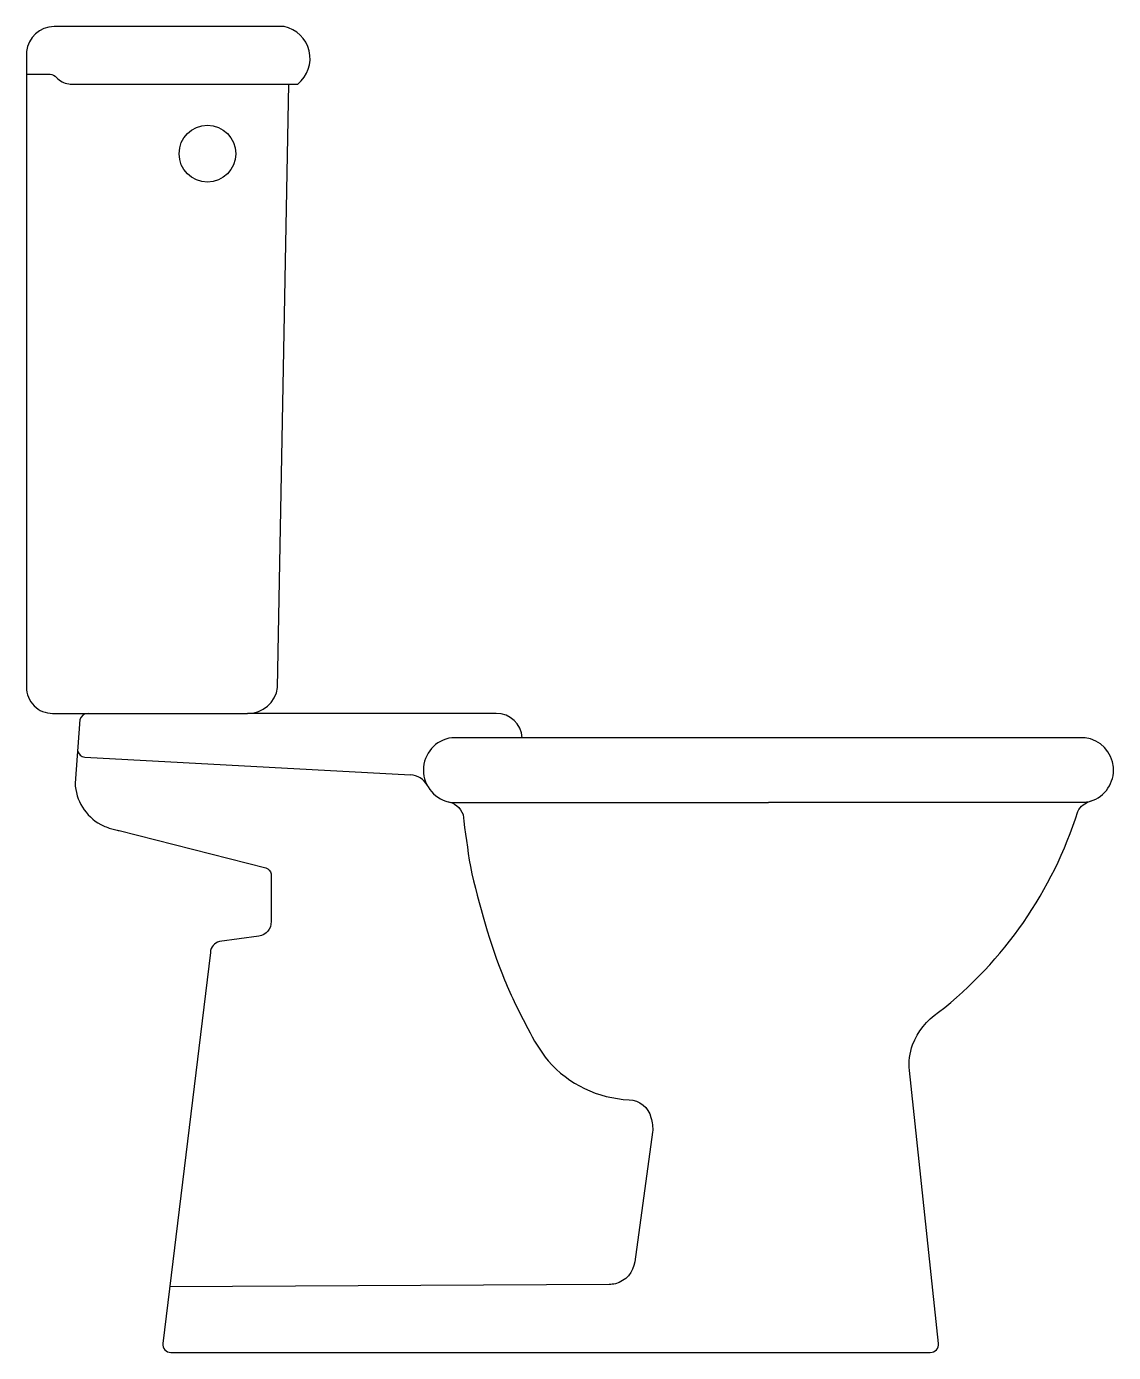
# Model space of a CAD drawing. Extents: x 0.015 to 0.695, y 0 to 0.83.
import ezdxf

# ---------------------------------------------------------------- set-up
doc = ezdxf.new("R2010")
doc.units = 0
doc.header["$LTSCALE"] = 0.5
doc.layers.get('0').update_dxf_attribs({"linetype": 'CONTINUOUS'})

msp = doc.modelspace()

# ---------------------------------------------------------------- linework, layer by layer
msp.add_lwpolyline([(0.16443, 0.3033, -0.278759), (0.16777, 0.29955), (0.16777, 0.26965, -0.384613), (0.16017, 0.26052), (0.13547, 0.25707, 0.340701), (0.12975, 0.25039), (0.10003, 0.00568, 0.450074), (0.10506, 0), (0.58029, 0, 0.445589), (0.58533, 0.0056), (0.56717, 0.17639, -0.110521), (0.5692, 0.1926, -0.155758), (0.58546, 0.21288, 0.15106), (0.6726, 0.33858, -0.21869), (0.6806, 0.34492, 0.801803), (0.67716, 0.3847), (0.47898, 0.3847), (0.32489, 0.3847, 0.399053), (0.30867, 0.39991), (0.15307, 0.39991, 0.386253), (0.17182, 0.41613), (0.17892, 0.79373), (0.1845, 0.79373, 0.632923), (0.17588, 0.82972), (0.03193, 0.82972, 0.380059), (0.0147, 0.81401), (0.0147, 0.79982), (0.0147, 0.41631, 0.41754), (0.03106, 0.39991), (0.05322, 0.39991, 0.355956), (0.04812, 0.39601), (0.04511, 0.35632, 0.268672), (0.06119, 0.33042, 0.051984), (0.06818, 0.32759), (0.07136, 0.32682, 0.009625), (0.07274, 0.32658)], format="xyb", close=True)
for points in [[(0.0147, 0.79982), (0.0294, 0.79982, -0.223312), (0.03345, 0.79779, 0.179396), (0.0411, 0.79383, 0.054663), (0.04306, 0.79373), (0.17892, 0.79373)], [(0.32489, 0.3847), (0.2808, 0.3847, 0.87531), (0.2808, 0.34415), (0.47898, 0.34415)], [(0.27777, 0.34479, -0.282624), (0.28789, 0.33655, 0.012268), (0.29246, 0.30411, 0.040005), (0.31374, 0.23315, 0.0204), (0.32844, 0.20274, 0.053994), (0.34111, 0.18247, 0.204271), (0.3918, 0.15814, -0.331132), (0.40548, 0.14699, -0.086317), (0.4065, 0.13786), (0.39535, 0.05677, -0.302826), (0.38321, 0.04299, -0.049461), (0.37928, 0.04257), (0.10433, 0.04103)], [(0.6806, 0.34492, -0.043193), (0.67716, 0.34415), (0.47898, 0.34415)]]:
    msp.add_lwpolyline(points, format="xyb")
for points in [[(0.05322, 0.39991), (0.15307, 0.39991)], [(0.05119, 0.37254), (0.25495, 0.36139)]]:
    msp.add_lwpolyline(points)
msp.add_circle((0.12792, 0.75015), 0.01774)
for centre, radius, start, end in [((0.05155, 0.37745), 0.00493, 187.67467, 265.86369), ((0.25452, 0.34903), 0.01237, 27.55986, 88.02499)]:
    msp.add_arc(centre, radius, start, end)

doc.saveas('drawing.dxf')
